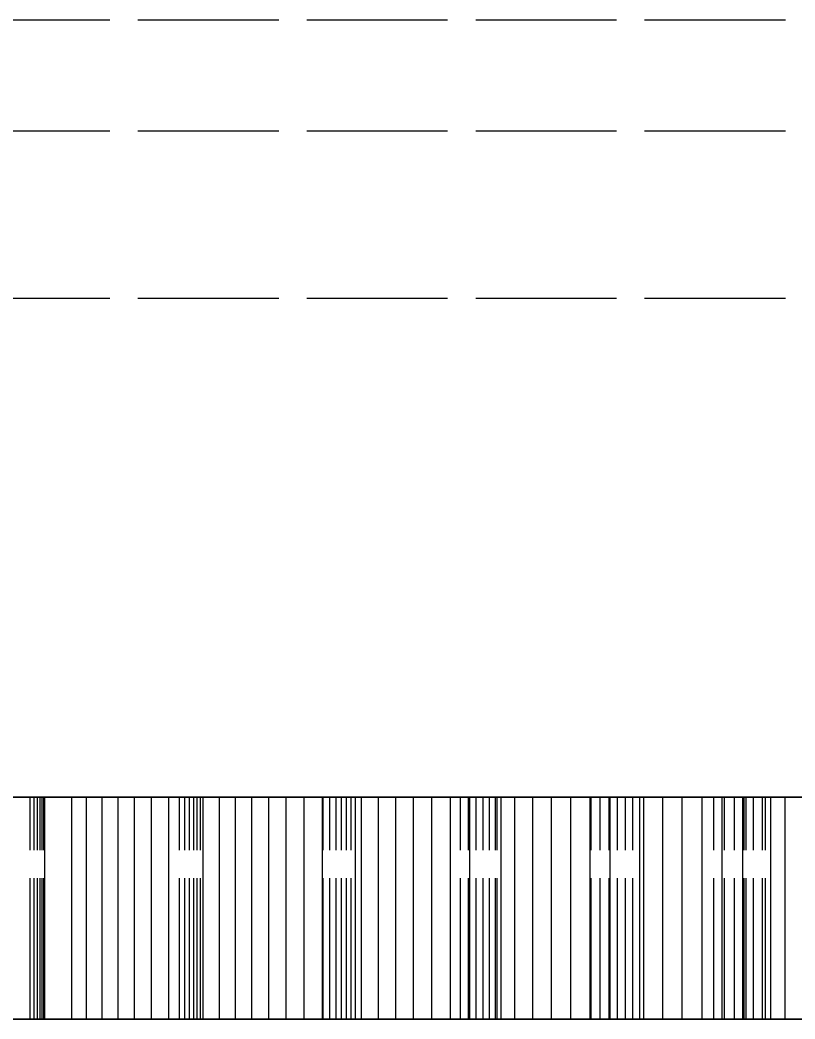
# Model space of a CAD drawing. Header units: millimetres. Extents: x -30 to 167, y -46 to 88.
# Drawn here: x 10.04 to 17.03, y 74.19 to 83.2 of the extents above; entities that cross this region are included whole.
import ezdxf

# ---------------------------------------------------------------- set-up
doc = ezdxf.new("R2010")
doc.units = ezdxf.units.MM
doc.linetypes.add('DASHED', pattern=[1.524, 1.27, -0.254])
doc.layers.add('HIDDEN', color=8, linetype='DASHED')
doc.layers.add('VISIBLE', color=7, linetype='CONTINUOUS')

msp = doc.modelspace()

# ---------------------------------------------------------------- linework, layer by layer
at = {"layer": 'HIDDEN'}
for p, q in [((-27, 83.20183), (27, 83.20183)), ((-27, 82.20183), (27, 82.20183)), ((-27, 80.69183), (27, 80.69183))]:
    msp.add_line(p, q, dxfattribs=at)
for points in [[(9.94276, 76.19183), (10.26157, 76.19183)], [(10.12909, 76.19183), (10.50375, 76.19183)], [(10.16382, 76.19183), (10.12909, 76.19183)], [(10.26157, 76.19183), (10.12909, 76.19183)], [(10.12909, 76.19183), (10.16382, 76.19183)], [(10.12909, 74.19183), (10.12909, 76.19183)], [(10.12909, 74.19183), (10.12909, 76.19183)], [(10.19311, 76.19183), (10.16382, 76.19183)], [(10.16382, 76.19183), (10.19311, 76.19183)], [(10.16382, 74.19183), (10.16382, 76.19183)], [(10.16382, 74.19183), (10.16382, 76.19183)], [(10.2173, 76.19183), (10.19311, 76.19183)], [(10.19311, 76.19183), (10.2173, 76.19183)], [(10.19311, 74.19183), (10.19311, 76.19183)], [(10.19311, 74.19183), (10.19311, 76.19183)], [(10.23665, 76.19183), (10.2173, 76.19183)], [(10.2173, 76.19183), (10.23665, 76.19183)], [(10.2173, 74.19183), (10.2173, 76.19183)], [(10.2173, 74.19183), (10.2173, 76.19183)], [(10.25135, 76.19183), (10.23665, 76.19183)], [(10.23665, 76.19183), (10.25135, 76.19183)], [(10.23665, 74.19183), (10.23665, 76.19183)], [(10.23665, 74.19183), (10.23665, 76.19183)], [(10.26157, 76.19183), (10.25135, 76.19183)], [(10.25135, 76.19183), (10.26157, 76.19183)], [(10.25135, 74.19183), (10.25135, 76.19183)], [(10.25135, 74.19183), (10.25135, 76.19183)], [(10.26157, 74.19183), (10.26157, 76.19183)], [(10.50375, 76.19183), (10.63764, 76.19183)], [(10.50375, 74.19183), (10.50375, 76.19183)], [(10.63764, 76.19183), (10.77678, 76.19183)], [(10.63764, 74.19183), (10.63764, 76.19183)], [(10.77678, 76.19183), (10.92081, 76.19183)], [(10.77678, 74.19183), (10.77678, 76.19183)], [(10.92081, 76.19183), (11.06942, 76.19183)], [(10.92081, 74.19183), (10.92081, 76.19183)], [(11.06942, 76.19183), (11.2224, 76.19183)], [(11.06942, 74.19183), (11.06942, 76.19183)], [(11.2224, 76.19183), (11.37954, 76.19183)], [(11.2224, 74.19183), (11.2224, 76.19183)], [(11.37954, 76.19183), (11.68776, 76.19183)], [(11.37954, 74.19183), (11.37954, 76.19183)], [(11.4764, 76.19183), (11.83758, 76.19183)], [(11.52387, 76.19183), (11.4764, 76.19183)], [(11.68776, 76.19183), (11.4764, 76.19183)], [(11.4764, 76.19183), (11.52387, 76.19183)], [(11.4764, 74.19183), (11.4764, 76.19183)], [(11.4764, 74.19183), (11.4764, 76.19183)], [(11.56608, 76.19183), (11.52387, 76.19183)], [(11.52387, 76.19183), (11.56608, 76.19183)], [(11.52387, 74.19183), (11.52387, 76.19183)], [(11.52387, 74.19183), (11.52387, 76.19183)], [(11.60336, 76.19183), (11.56608, 76.19183)], [(11.56608, 76.19183), (11.60336, 76.19183)], [(11.56608, 74.19183), (11.56608, 76.19183)], [(11.56608, 74.19183), (11.56608, 76.19183)], [(11.63594, 76.19183), (11.60336, 76.19183)], [(11.60336, 76.19183), (11.63594, 76.19183)], [(11.60336, 74.19183), (11.60336, 76.19183)], [(11.60336, 74.19183), (11.60336, 76.19183)], [(11.66403, 76.19183), (11.63594, 76.19183)], [(11.63594, 76.19183), (11.66403, 76.19183)], [(11.63594, 74.19183), (11.63594, 76.19183)], [(11.63594, 74.19183), (11.63594, 76.19183)], [(11.68776, 76.19183), (11.66403, 76.19183)], [(11.66403, 76.19183), (11.68776, 76.19183)], [(11.66403, 74.19183), (11.66403, 76.19183)], [(11.66403, 74.19183), (11.66403, 76.19183)], [(11.68776, 74.19183), (11.68776, 76.19183)], [(11.83758, 76.19183), (11.98064, 76.19183)], [(11.83758, 74.19183), (11.83758, 76.19183)], [(11.98064, 76.19183), (12.12875, 76.19183)], [(11.98064, 74.19183), (11.98064, 76.19183)], [(12.12875, 76.19183), (12.28155, 76.19183)], [(12.12875, 74.19183), (12.12875, 76.19183)], [(12.28155, 76.19183), (12.43875, 76.19183)], [(12.28155, 74.19183), (12.28155, 76.19183)], [(12.43875, 76.19183), (12.60013, 76.19183)], [(12.43875, 74.19183), (12.43875, 76.19183)], [(12.60013, 76.19183), (12.76551, 76.19183)], [(12.60013, 74.19183), (12.60013, 76.19183)], [(12.76551, 76.19183), (13.06176, 76.19183)], [(12.76551, 74.19183), (12.76551, 76.19183)], [(12.77246, 76.19183), (13.11853, 76.19183)], [(12.83245, 76.19183), (12.77246, 76.19183)], [(13.06176, 76.19183), (12.77246, 76.19183)], [(12.77246, 76.19183), (12.83245, 76.19183)], [(12.77246, 74.19183), (12.77246, 76.19183)], [(12.77246, 74.19183), (12.77246, 76.19183)], [(12.88739, 76.19183), (12.83245, 76.19183)], [(12.83245, 76.19183), (12.88739, 76.19183)], [(12.83245, 74.19183), (12.83245, 76.19183)], [(12.83245, 74.19183), (12.83245, 76.19183)], [(12.93759, 76.19183), (12.88739, 76.19183)], [(12.88739, 76.19183), (12.93759, 76.19183)], [(12.88739, 74.19183), (12.88739, 76.19183)], [(12.88739, 74.19183), (12.88739, 76.19183)], [(12.98327, 76.19183), (12.93759, 76.19183)], [(12.93759, 76.19183), (12.98327, 76.19183)], [(12.93759, 74.19183), (12.93759, 76.19183)], [(12.93759, 74.19183), (12.93759, 76.19183)], [(13.02461, 76.19183), (12.98327, 76.19183)], [(12.98327, 76.19183), (13.02461, 76.19183)], [(12.98327, 74.19183), (12.98327, 76.19183)], [(12.98327, 74.19183), (12.98327, 76.19183)], [(13.06176, 76.19183), (13.02461, 76.19183)], [(13.02461, 76.19183), (13.06176, 76.19183)], [(13.02461, 74.19183), (13.02461, 76.19183)], [(13.02461, 74.19183), (13.02461, 76.19183)], [(13.06176, 74.19183), (13.06176, 76.19183)], [(13.11853, 76.19183), (13.27013, 76.19183)], [(13.11853, 74.19183), (13.11853, 76.19183)], [(13.27013, 76.19183), (13.42654, 76.19183)], [(13.27013, 74.19183), (13.27013, 76.19183)], [(13.42654, 76.19183), (13.58743, 76.19183)], [(13.42654, 74.19183), (13.42654, 76.19183)], [(13.58743, 76.19183), (13.75252, 76.19183)], [(13.58743, 74.19183), (13.58743, 76.19183)], [(13.75252, 76.19183), (13.92159, 76.19183)], [(13.75252, 74.19183), (13.75252, 76.19183)], [(13.92159, 76.19183), (14.09445, 76.19183)], [(13.92159, 74.19183), (13.92159, 76.19183)], [(14.01146, 76.19183), (14.3409, 76.19183)], [(14.08372, 76.19183), (14.01146, 76.19183)], [(14.3409, 76.19183), (14.01146, 76.19183)], [(14.01146, 76.19183), (14.08372, 76.19183)], [(14.01146, 74.19183), (14.01146, 76.19183)], [(14.01146, 74.19183), (14.01146, 76.19183)], [(14.15115, 76.19183), (14.08372, 76.19183)], [(14.08372, 76.19183), (14.15115, 76.19183)], [(14.08372, 74.19183), (14.08372, 76.19183)], [(14.08372, 74.19183), (14.08372, 76.19183)], [(14.09445, 76.19183), (14.37741, 76.19183)], [(14.09445, 74.19183), (14.09445, 76.19183)], [(14.21404, 76.19183), (14.15115, 76.19183)], [(14.15115, 76.19183), (14.21404, 76.19183)], [(14.15115, 74.19183), (14.15115, 76.19183)], [(14.15115, 74.19183), (14.15115, 76.19183)], [(14.2726, 76.19183), (14.21404, 76.19183)], [(14.21404, 76.19183), (14.2726, 76.19183)], [(14.21404, 74.19183), (14.21404, 76.19183)], [(14.21404, 74.19183), (14.21404, 76.19183)], [(14.32702, 76.19183), (14.2726, 76.19183)], [(14.2726, 76.19183), (14.32702, 76.19183)], [(14.2726, 74.19183), (14.2726, 76.19183)], [(14.2726, 74.19183), (14.2726, 76.19183)], [(14.37741, 76.19183), (14.32702, 76.19183)], [(14.32702, 76.19183), (14.37741, 76.19183)], [(14.32702, 74.19183), (14.32702, 76.19183)], [(14.32702, 74.19183), (14.32702, 76.19183)], [(14.3409, 76.19183), (14.50035, 76.19183)], [(14.37741, 76.19183), (14.3409, 76.19183)], [(14.3409, 74.19183), (14.3409, 76.19183)], [(14.3409, 74.19183), (14.3409, 76.19183)], [(14.37741, 74.19183), (14.37741, 76.19183)], [(14.50035, 76.19183), (14.66437, 76.19183)], [(14.50035, 74.19183), (14.50035, 76.19183)], [(14.66437, 76.19183), (14.83263, 76.19183)], [(14.66437, 74.19183), (14.66437, 76.19183)], [(14.83263, 76.19183), (15.00487, 76.19183)], [(14.83263, 74.19183), (14.83263, 76.19183)], [(15.00487, 76.19183), (15.18087, 76.19183)], [(15.00487, 74.19183), (15.00487, 76.19183)], [(15.18087, 76.19183), (15.36045, 76.19183)], [(15.18087, 74.19183), (15.18087, 76.19183)], [(15.18789, 76.19183), (15.49922, 76.19183)], [(15.27209, 76.19183), (15.18789, 76.19183)], [(15.49922, 76.19183), (15.18789, 76.19183)], [(15.18789, 76.19183), (15.27209, 76.19183)], [(15.18789, 74.19183), (15.18789, 76.19183)], [(15.18789, 74.19183), (15.18789, 76.19183)], [(15.3517, 76.19183), (15.27209, 76.19183)], [(15.27209, 76.19183), (15.3517, 76.19183)], [(15.27209, 74.19183), (15.27209, 76.19183)], [(15.27209, 74.19183), (15.27209, 76.19183)], [(15.427, 76.19183), (15.3517, 76.19183)], [(15.3517, 76.19183), (15.427, 76.19183)], [(15.3517, 74.19183), (15.3517, 76.19183)], [(15.3517, 74.19183), (15.3517, 76.19183)], [(15.36045, 76.19183), (15.62885, 76.19183)], [(15.36045, 74.19183), (15.36045, 76.19183)], [(15.4982, 76.19183), (15.427, 76.19183)], [(15.427, 76.19183), (15.4982, 76.19183)], [(15.427, 74.19183), (15.427, 76.19183)], [(15.427, 74.19183), (15.427, 76.19183)], [(15.56544, 76.19183), (15.4982, 76.19183)], [(15.4982, 76.19183), (15.56544, 76.19183)], [(15.4982, 74.19183), (15.4982, 76.19183)], [(15.4982, 74.19183), (15.4982, 76.19183)], [(15.49922, 76.19183), (15.66581, 76.19183)], [(15.62885, 76.19183), (15.49922, 76.19183)], [(15.49922, 74.19183), (15.49922, 76.19183)], [(15.49922, 74.19183), (15.49922, 76.19183)], [(15.62885, 76.19183), (15.56544, 76.19183)], [(15.56544, 76.19183), (15.62885, 76.19183)], [(15.56544, 74.19183), (15.56544, 76.19183)], [(15.56544, 74.19183), (15.56544, 76.19183)], [(15.62885, 74.19183), (15.62885, 76.19183)], [(15.66581, 76.19183), (15.83671, 76.19183)], [(15.66581, 74.19183), (15.66581, 76.19183)], [(15.83671, 76.19183), (16.01159, 76.19183)], [(15.83671, 74.19183), (15.83671, 76.19183)], [(16.01159, 76.19183), (16.1902, 76.19183)], [(16.01159, 74.19183), (16.01159, 76.19183)], [(16.1902, 76.19183), (16.37235, 76.19183)], [(16.1902, 74.19183), (16.1902, 76.19183)], [(16.29649, 76.19183), (16.58831, 76.19183)], [(16.39224, 76.19183), (16.29649, 76.19183)], [(16.58831, 76.19183), (16.29649, 76.19183)], [(16.29649, 76.19183), (16.39224, 76.19183)], [(16.29649, 74.19183), (16.29649, 76.19183)], [(16.29649, 74.19183), (16.29649, 76.19183)], [(16.37235, 76.19183), (16.55785, 76.19183)], [(16.37235, 74.19183), (16.37235, 76.19183)], [(16.48368, 76.19183), (16.39224, 76.19183)], [(16.39224, 76.19183), (16.48368, 76.19183)], [(16.39224, 74.19183), (16.39224, 76.19183)], [(16.39224, 74.19183), (16.39224, 76.19183)], [(16.57106, 76.19183), (16.48368, 76.19183)], [(16.48368, 76.19183), (16.57106, 76.19183)], [(16.48368, 74.19183), (16.48368, 76.19183)], [(16.48368, 74.19183), (16.48368, 76.19183)], [(16.55785, 76.19183), (16.81049, 76.19183)], [(16.55785, 74.19183), (16.55785, 76.19183)], [(16.65457, 76.19183), (16.57106, 76.19183)], [(16.57106, 76.19183), (16.65457, 76.19183)], [(16.57106, 74.19183), (16.57106, 76.19183)], [(16.57106, 74.19183), (16.57106, 76.19183)], [(16.58831, 76.19183), (16.7613, 76.19183)], [(16.7613, 76.19183), (16.58831, 76.19183)], [(16.58831, 74.19183), (16.58831, 76.19183)], [(16.58831, 74.19183), (16.58831, 76.19183)], [(16.73434, 76.19183), (16.65457, 76.19183)], [(16.65457, 76.19183), (16.73434, 76.19183)], [(16.65457, 74.19183), (16.65457, 76.19183)], [(16.65457, 74.19183), (16.65457, 76.19183)], [(16.81049, 76.19183), (16.73434, 76.19183)], [(16.73434, 76.19183), (16.81049, 76.19183)], [(16.73434, 74.19183), (16.73434, 76.19183)], [(16.73434, 74.19183), (16.73434, 76.19183)], [(16.7613, 76.19183), (16.93831, 76.19183)], [(16.81049, 76.19183), (16.7613, 76.19183)], [(16.7613, 74.19183), (16.7613, 76.19183)], [(16.7613, 74.19183), (16.7613, 76.19183)], [(16.81049, 74.19183), (16.81049, 76.19183)], [(16.93831, 76.19183), (17.11903, 76.19183)], [(16.93831, 74.19183), (16.93831, 76.19183)], [(9.94276, 74.19183), (10.26157, 74.19183)], [(10.12909, 74.19183), (10.50375, 74.19183)], [(10.16382, 74.19183), (10.12909, 74.19183)], [(10.26157, 74.19183), (10.12909, 74.19183)], [(10.12909, 74.19183), (10.16382, 74.19183)], [(10.19311, 74.19183), (10.16382, 74.19183)], [(10.16382, 74.19183), (10.19311, 74.19183)], [(10.2173, 74.19183), (10.19311, 74.19183)], [(10.19311, 74.19183), (10.2173, 74.19183)], [(10.23665, 74.19183), (10.2173, 74.19183)], [(10.2173, 74.19183), (10.23665, 74.19183)], [(10.25135, 74.19183), (10.23665, 74.19183)], [(10.23665, 74.19183), (10.25135, 74.19183)], [(10.26157, 74.19183), (10.25135, 74.19183)], [(10.25135, 74.19183), (10.26157, 74.19183)], [(10.50375, 74.19183), (10.63764, 74.19183)], [(10.63764, 74.19183), (10.77678, 74.19183)], [(10.77678, 74.19183), (10.92081, 74.19183)], [(10.92081, 74.19183), (11.06942, 74.19183)], [(11.06942, 74.19183), (11.2224, 74.19183)], [(11.2224, 74.19183), (11.37954, 74.19183)], [(11.37954, 74.19183), (11.68776, 74.19183)], [(11.4764, 74.19183), (11.83758, 74.19183)], [(11.52387, 74.19183), (11.4764, 74.19183)], [(11.68776, 74.19183), (11.4764, 74.19183)], [(11.4764, 74.19183), (11.52387, 74.19183)], [(11.56608, 74.19183), (11.52387, 74.19183)], [(11.52387, 74.19183), (11.56608, 74.19183)], [(11.60336, 74.19183), (11.56608, 74.19183)], [(11.56608, 74.19183), (11.60336, 74.19183)], [(11.63594, 74.19183), (11.60336, 74.19183)], [(11.60336, 74.19183), (11.63594, 74.19183)], [(11.66403, 74.19183), (11.63594, 74.19183)], [(11.63594, 74.19183), (11.66403, 74.19183)], [(11.68776, 74.19183), (11.66403, 74.19183)], [(11.66403, 74.19183), (11.68776, 74.19183)], [(11.83758, 74.19183), (11.98064, 74.19183)], [(11.98064, 74.19183), (12.12875, 74.19183)], [(12.12875, 74.19183), (12.28155, 74.19183)], [(12.28155, 74.19183), (12.43875, 74.19183)], [(12.43875, 74.19183), (12.60013, 74.19183)], [(12.60013, 74.19183), (12.76551, 74.19183)], [(12.76551, 74.19183), (13.06176, 74.19183)], [(12.77246, 74.19183), (13.11853, 74.19183)], [(12.83245, 74.19183), (12.77246, 74.19183)], [(13.06176, 74.19183), (12.77246, 74.19183)], [(12.77246, 74.19183), (12.83245, 74.19183)], [(12.88739, 74.19183), (12.83245, 74.19183)], [(12.83245, 74.19183), (12.88739, 74.19183)], [(12.93759, 74.19183), (12.88739, 74.19183)], [(12.88739, 74.19183), (12.93759, 74.19183)], [(12.98327, 74.19183), (12.93759, 74.19183)], [(12.93759, 74.19183), (12.98327, 74.19183)], [(13.02461, 74.19183), (12.98327, 74.19183)], [(12.98327, 74.19183), (13.02461, 74.19183)], [(13.06176, 74.19183), (13.02461, 74.19183)], [(13.02461, 74.19183), (13.06176, 74.19183)], [(13.11853, 74.19183), (13.27013, 74.19183)], [(13.27013, 74.19183), (13.42654, 74.19183)], [(13.42654, 74.19183), (13.58743, 74.19183)], [(13.58743, 74.19183), (13.75252, 74.19183)], [(13.75252, 74.19183), (13.92159, 74.19183)], [(13.92159, 74.19183), (14.09445, 74.19183)], [(14.01146, 74.19183), (14.3409, 74.19183)], [(14.08372, 74.19183), (14.01146, 74.19183)], [(14.3409, 74.19183), (14.01146, 74.19183)], [(14.01146, 74.19183), (14.08372, 74.19183)], [(14.15115, 74.19183), (14.08372, 74.19183)], [(14.08372, 74.19183), (14.15115, 74.19183)], [(14.09445, 74.19183), (14.37741, 74.19183)], [(14.21404, 74.19183), (14.15115, 74.19183)], [(14.15115, 74.19183), (14.21404, 74.19183)], [(14.2726, 74.19183), (14.21404, 74.19183)], [(14.21404, 74.19183), (14.2726, 74.19183)], [(14.32702, 74.19183), (14.2726, 74.19183)], [(14.2726, 74.19183), (14.32702, 74.19183)], [(14.37741, 74.19183), (14.32702, 74.19183)], [(14.32702, 74.19183), (14.37741, 74.19183)], [(14.3409, 74.19183), (14.50035, 74.19183)], [(14.37741, 74.19183), (14.3409, 74.19183)], [(14.50035, 74.19183), (14.66437, 74.19183)], [(14.66437, 74.19183), (14.83263, 74.19183)], [(14.83263, 74.19183), (15.00487, 74.19183)], [(15.00487, 74.19183), (15.18087, 74.19183)], [(15.18087, 74.19183), (15.36045, 74.19183)], [(15.18789, 74.19183), (15.49922, 74.19183)], [(15.27209, 74.19183), (15.18789, 74.19183)], [(15.49922, 74.19183), (15.18789, 74.19183)], [(15.18789, 74.19183), (15.27209, 74.19183)], [(15.3517, 74.19183), (15.27209, 74.19183)], [(15.27209, 74.19183), (15.3517, 74.19183)], [(15.427, 74.19183), (15.3517, 74.19183)], [(15.3517, 74.19183), (15.427, 74.19183)], [(15.36045, 74.19183), (15.62885, 74.19183)], [(15.4982, 74.19183), (15.427, 74.19183)], [(15.427, 74.19183), (15.4982, 74.19183)], [(15.56544, 74.19183), (15.4982, 74.19183)], [(15.4982, 74.19183), (15.56544, 74.19183)], [(15.49922, 74.19183), (15.66581, 74.19183)], [(15.62885, 74.19183), (15.49922, 74.19183)], [(15.62885, 74.19183), (15.56544, 74.19183)], [(15.56544, 74.19183), (15.62885, 74.19183)], [(15.66581, 74.19183), (15.83671, 74.19183)], [(15.83671, 74.19183), (16.01159, 74.19183)], [(16.01159, 74.19183), (16.1902, 74.19183)], [(16.1902, 74.19183), (16.37235, 74.19183)], [(16.29649, 74.19183), (16.58831, 74.19183)], [(16.39224, 74.19183), (16.29649, 74.19183)], [(16.58831, 74.19183), (16.29649, 74.19183)], [(16.29649, 74.19183), (16.39224, 74.19183)], [(16.37235, 74.19183), (16.55785, 74.19183)], [(16.48368, 74.19183), (16.39224, 74.19183)], [(16.39224, 74.19183), (16.48368, 74.19183)], [(16.57106, 74.19183), (16.48368, 74.19183)], [(16.48368, 74.19183), (16.57106, 74.19183)], [(16.55785, 74.19183), (16.81049, 74.19183)], [(16.65457, 74.19183), (16.57106, 74.19183)], [(16.57106, 74.19183), (16.65457, 74.19183)], [(16.58831, 74.19183), (16.7613, 74.19183)], [(16.7613, 74.19183), (16.58831, 74.19183)], [(16.73434, 74.19183), (16.65457, 74.19183)], [(16.65457, 74.19183), (16.73434, 74.19183)], [(16.81049, 74.19183), (16.73434, 74.19183)], [(16.73434, 74.19183), (16.81049, 74.19183)], [(16.7613, 74.19183), (16.93831, 74.19183)], [(16.81049, 74.19183), (16.7613, 74.19183)], [(16.93831, 74.19183), (17.11903, 74.19183)]]:
    msp.add_lwpolyline(points, dxfattribs=at)
at = {"layer": 'VISIBLE'}
for points in [[(10.26157, 76.19183), (9.94276, 76.19183)], [(10.50375, 76.19183), (10.26157, 76.19183)], [(10.26157, 74.19183), (10.26157, 76.19183)], [(10.63764, 76.19183), (10.50375, 76.19183)], [(10.50375, 74.19183), (10.50375, 76.19183)], [(10.77678, 76.19183), (10.63764, 76.19183)], [(10.63764, 74.19183), (10.63764, 76.19183)], [(10.92081, 76.19183), (10.77678, 76.19183)], [(10.77678, 74.19183), (10.77678, 76.19183)], [(11.06942, 76.19183), (10.92081, 76.19183)], [(10.92081, 74.19183), (10.92081, 76.19183)], [(11.2224, 76.19183), (11.06942, 76.19183)], [(11.06942, 74.19183), (11.06942, 76.19183)], [(11.37954, 76.19183), (11.2224, 76.19183)], [(11.2224, 74.19183), (11.2224, 76.19183)], [(11.68776, 76.19183), (11.37954, 76.19183)], [(11.37954, 74.19183), (11.37954, 76.19183)], [(11.83758, 76.19183), (11.68776, 76.19183)], [(11.68776, 74.19183), (11.68776, 76.19183)], [(11.98064, 76.19183), (11.83758, 76.19183)], [(11.83758, 74.19183), (11.83758, 76.19183)], [(12.12875, 76.19183), (11.98064, 76.19183)], [(11.98064, 74.19183), (11.98064, 76.19183)], [(12.28155, 76.19183), (12.12875, 76.19183)], [(12.12875, 74.19183), (12.12875, 76.19183)], [(12.43875, 76.19183), (12.28155, 76.19183)], [(12.28155, 74.19183), (12.28155, 76.19183)], [(12.60013, 76.19183), (12.43875, 76.19183)], [(12.43875, 74.19183), (12.43875, 76.19183)], [(12.76551, 76.19183), (12.60013, 76.19183)], [(12.60013, 74.19183), (12.60013, 76.19183)], [(13.06176, 76.19183), (12.76551, 76.19183)], [(12.76551, 74.19183), (12.76551, 76.19183)], [(13.11853, 76.19183), (13.06176, 76.19183)], [(13.06176, 74.19183), (13.06176, 76.19183)], [(13.27013, 76.19183), (13.11853, 76.19183)], [(13.11853, 74.19183), (13.11853, 76.19183)], [(13.42654, 76.19183), (13.27013, 76.19183)], [(13.27013, 74.19183), (13.27013, 76.19183)], [(13.58743, 76.19183), (13.42654, 76.19183)], [(13.42654, 74.19183), (13.42654, 76.19183)], [(13.75252, 76.19183), (13.58743, 76.19183)], [(13.58743, 74.19183), (13.58743, 76.19183)], [(13.92159, 76.19183), (13.75252, 76.19183)], [(13.75252, 74.19183), (13.75252, 76.19183)], [(14.09445, 76.19183), (13.92159, 76.19183)], [(13.92159, 74.19183), (13.92159, 76.19183)], [(14.37741, 76.19183), (14.09445, 76.19183)], [(14.09445, 74.19183), (14.09445, 76.19183)], [(14.50035, 76.19183), (14.37741, 76.19183)], [(14.37741, 74.19183), (14.37741, 76.19183)], [(14.66437, 76.19183), (14.50035, 76.19183)], [(14.50035, 74.19183), (14.50035, 76.19183)], [(14.83263, 76.19183), (14.66437, 76.19183)], [(14.66437, 74.19183), (14.66437, 76.19183)], [(15.00487, 76.19183), (14.83263, 76.19183)], [(14.83263, 74.19183), (14.83263, 76.19183)], [(15.18087, 76.19183), (15.00487, 76.19183)], [(15.00487, 74.19183), (15.00487, 76.19183)], [(15.36045, 76.19183), (15.18087, 76.19183)], [(15.18087, 74.19183), (15.18087, 76.19183)], [(15.62885, 76.19183), (15.36045, 76.19183)], [(15.36045, 74.19183), (15.36045, 76.19183)], [(15.66581, 76.19183), (15.62885, 76.19183)], [(15.62885, 74.19183), (15.62885, 76.19183)], [(15.83671, 76.19183), (15.66581, 76.19183)], [(15.66581, 74.19183), (15.66581, 76.19183)], [(16.01159, 76.19183), (15.83671, 76.19183)], [(15.83671, 74.19183), (15.83671, 76.19183)], [(16.1902, 76.19183), (16.01159, 76.19183)], [(16.01159, 74.19183), (16.01159, 76.19183)], [(16.37235, 76.19183), (16.1902, 76.19183)], [(16.1902, 74.19183), (16.1902, 76.19183)], [(16.55785, 76.19183), (16.37235, 76.19183)], [(16.37235, 74.19183), (16.37235, 76.19183)], [(16.81049, 76.19183), (16.55785, 76.19183)], [(16.55785, 74.19183), (16.55785, 76.19183)], [(16.93831, 76.19183), (16.81049, 76.19183)], [(16.81049, 74.19183), (16.81049, 76.19183)], [(17.11903, 76.19183), (16.93831, 76.19183)], [(16.93831, 74.19183), (16.93831, 76.19183)], [(10.26157, 74.19183), (9.94276, 74.19183)], [(10.50375, 74.19183), (10.26157, 74.19183)], [(10.63764, 74.19183), (10.50375, 74.19183)], [(10.77678, 74.19183), (10.63764, 74.19183)], [(10.92081, 74.19183), (10.77678, 74.19183)], [(11.06942, 74.19183), (10.92081, 74.19183)], [(11.2224, 74.19183), (11.06942, 74.19183)], [(11.37954, 74.19183), (11.2224, 74.19183)], [(11.68776, 74.19183), (11.37954, 74.19183)], [(11.83758, 74.19183), (11.68776, 74.19183)], [(11.98064, 74.19183), (11.83758, 74.19183)], [(12.12875, 74.19183), (11.98064, 74.19183)], [(12.28155, 74.19183), (12.12875, 74.19183)], [(12.43875, 74.19183), (12.28155, 74.19183)], [(12.60013, 74.19183), (12.43875, 74.19183)], [(12.76551, 74.19183), (12.60013, 74.19183)], [(13.06176, 74.19183), (12.76551, 74.19183)], [(13.11853, 74.19183), (13.06176, 74.19183)], [(13.27013, 74.19183), (13.11853, 74.19183)], [(13.42654, 74.19183), (13.27013, 74.19183)], [(13.58743, 74.19183), (13.42654, 74.19183)], [(13.75252, 74.19183), (13.58743, 74.19183)], [(13.92159, 74.19183), (13.75252, 74.19183)], [(14.09445, 74.19183), (13.92159, 74.19183)], [(14.37741, 74.19183), (14.09445, 74.19183)], [(14.50035, 74.19183), (14.37741, 74.19183)], [(14.66437, 74.19183), (14.50035, 74.19183)], [(14.83263, 74.19183), (14.66437, 74.19183)], [(15.00487, 74.19183), (14.83263, 74.19183)], [(15.18087, 74.19183), (15.00487, 74.19183)], [(15.36045, 74.19183), (15.18087, 74.19183)], [(15.62885, 74.19183), (15.36045, 74.19183)], [(15.66581, 74.19183), (15.62885, 74.19183)], [(15.83671, 74.19183), (15.66581, 74.19183)], [(16.01159, 74.19183), (15.83671, 74.19183)], [(16.1902, 74.19183), (16.01159, 74.19183)], [(16.37235, 74.19183), (16.1902, 74.19183)], [(16.55785, 74.19183), (16.37235, 74.19183)], [(16.81049, 74.19183), (16.55785, 74.19183)], [(16.93831, 74.19183), (16.81049, 74.19183)], [(17.11903, 74.19183), (16.93831, 74.19183)]]:
    msp.add_lwpolyline(points, dxfattribs=at)

doc.saveas('drawing.dxf')
